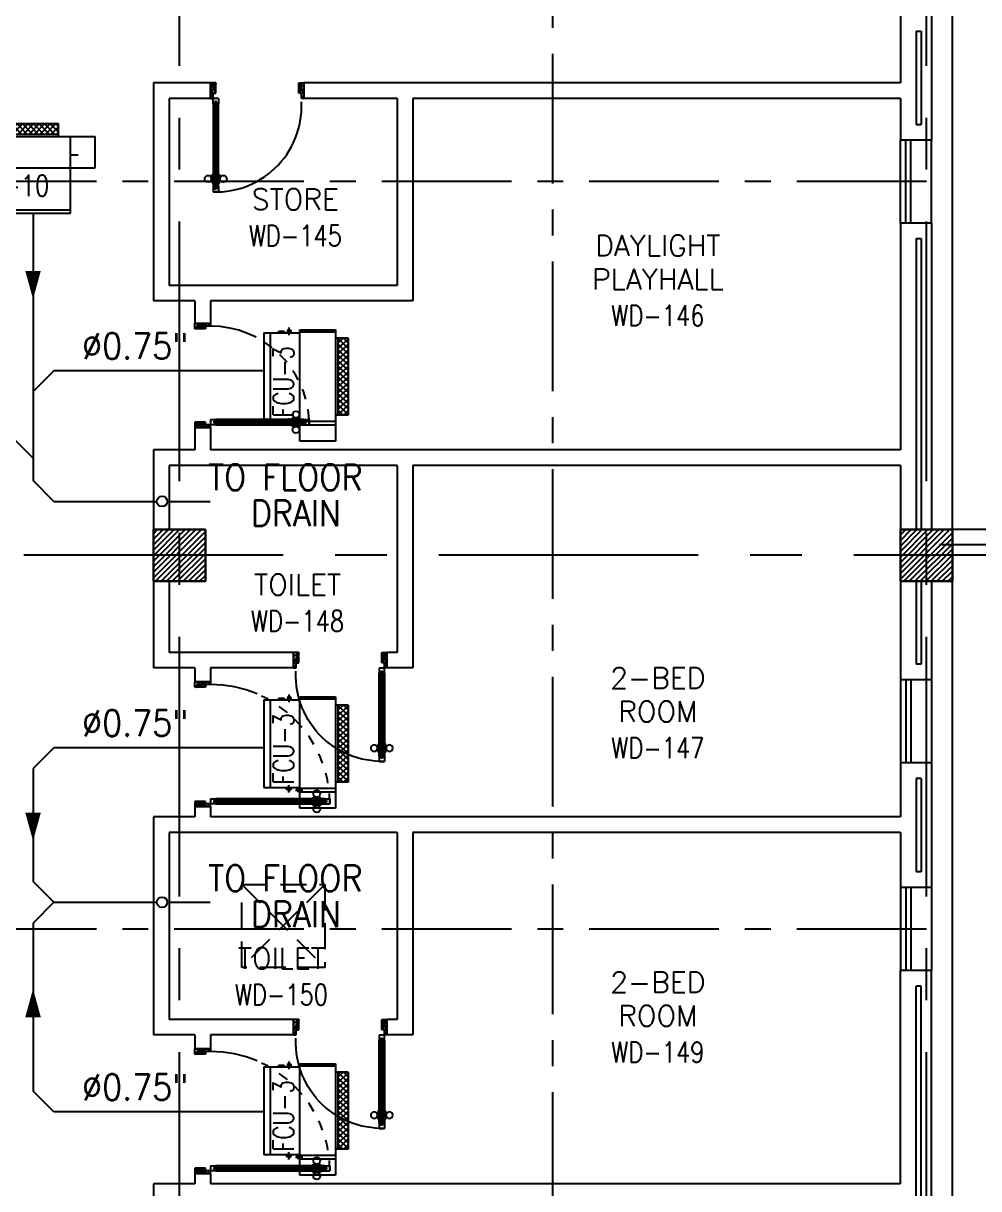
# Model space of a CAD drawing. Extents: x 417866242 to 417866469, y 43498047 to 43498124.
# Drawn here: x 417866449.66 to 417866458.86, y 43498091.91 to 43498103.13 of the extents above; entities that cross this region are included whole.
import ezdxf
from ezdxf.enums import TextEntityAlignment as Align

# ---------------------------------------------------------------- set-up
doc = ezdxf.new("R2010")
doc.units = 0
doc.header["$MEASUREMENT"] = 0
for name, pattern in [('CENTER', [2, 1.25, -0.25, 0.25, -0.25]), ('CENTERX2', [4, 2.5, -0.5, 0.5, -0.5]), ('HIDDEN', [0.375, 0.25, -0.125])]:
    doc.linetypes.add(name, pattern=pattern)
doc.layers.get('0').update_dxf_attribs({"linetype": 'CONTINUOUS'})
for name, color, linetype in [('AC-CD', 6, 'CONTINUOUS'), ('AC-TEXT', 2, 'CONTINUOUS'), ('AXES', 11, 'CENTERX2'), ('AXES1', 11, 'CENTER'), ('COL', 11, 'CONTINUOUS'), ('DOOR', 11, 'CONTINUOUS'), ('FCU', 6, 'CONTINUOUS'), ('HAT', 11, 'CONTINUOUS'), ('INSUL', 11, 'CONTINUOUS'), ('M-TEXT', 2, 'CONTINUOUS'), ('P-SOLIDWASTE', 6, 'CONTINUOUS'), ('PROJ-L', 11, 'CONTINUOUS'), ('RM-NAME', 11, 'CONTINUOUS'), ('RM-NO', 11, 'CONTINUOUS'), ('SHAFT', 11, 'CONTINUOUS'), ('WALL', 11, 'CONTINUOUS'), ('WIN', 11, 'CONTINUOUS')]:
    doc.layers.add(name, color=color, linetype=linetype)
doc.styles.add('ROMANS', font='ROMANS.shx', dxfattribs={"width": 0.6})

# ---------------------------------------------------------------- blocks, each defined once
blk = doc.blocks.new('*X76')
at = {"color": 0}
for p, q in [((253129, 162707), (253611, 163190)), ((253129, 162760), (253558, 163190)), ((253129, 162813), (253505, 163190)), ((253129, 162866), (253452, 163190)), ((253129, 162919), (253399, 163190)), ((253129, 162972), (253346, 163190)), ((253129, 163025), (253293, 163190)), ((253129, 163079), (253240, 163190)), ((253129, 163132), (253187, 163190)), ((253164, 162690), (253629, 163154)), ((253217, 162690), (253629, 163101)), ((253270, 162690), (253629, 163048)), ((253323, 162690), (253629, 162995)), ((253376, 162690), (253629, 162942)), ((253429, 162690), (253629, 162889)), ((253482, 162690), (253629, 162836)), ((253535, 162690), (253629, 162783)), ((253588, 162690), (253629, 162730))]:
    blk.add_line(p, q, dxfattribs=at)
blk = doc.blocks.new('COL50')
at = {"layer": 'COL'}
blk.add_lwpolyline([(-250, 250), (-250, -250), (250, -250), (250, 250)], close=True, dxfattribs=at)
blk = doc.blocks.new('DOOR90')
at = {"layer": 'DOOR', "color": 7, "linetype": 'ByBlock'}
for p, q in [((-150, 0), (0, 0)), ((-150, 0), (-150, -25)), ((0, -50), (-114, 0)), ((0, -50), (-40, 0)), ((0, -50), (0, 0)), ((-1000, -25), (-1050, -25)), ((-1050, -75), (-1050, -25)), ((-1050, -25), (-1050, -75)), ((-1000, -75), (-1050, -75)), ((-1000, -42), (-1020, -42)), ((-1020, -42), (-1020, -58)), ((-1000, -58), (-1020, -58)), ((-1000, -25), (-1000, -42)), ((-1000, -58), (-1000, -75)), ((-878, -18), (-968, -18)), ((-968, -25), (-968, -18)), ((-968, -75), (-968, -82)), ((-878, -82), (-968, -82)), ((-955, -9), (-890, -9)), ((-955, -18), (-955, -9)), ((-955, -18), (-890, -18)), ((-955, -82), (-890, -82)), ((-955, -82), (-955, -91)), ((-955, -91), (-890, -91)), ((-890, -18), (-890, -9)), ((-890, -82), (-890, -91)), ((-878, -25), (-878, -18)), ((-878, -75), (-878, -82)), ((-200, -25), (-150, -25)), ((-200, -42), (-200, -25)), ((-180, -42), (-200, -42)), ((-200, -58), (-180, -58)), ((-200, -75), (-200, -58)), ((-150, -75), (-200, -75)), ((-180, -58), (-180, -42)), ((-150, -25), (-100, -25)), ((-150, -75), (-150, -25)), ((-100, -25), (-100, -50)), ((0, -50), (-100, -37)), ((-100, -50), (0, -50)), ((-150, -875), (-100, -875)), ((-150, -900), (-150, -875)), ((0, -850), (-114, -900)), ((-100, -875), (-100, -850)), ((0, -850), (-100, -863)), ((-100, -850), (0, -850)), ((0, -850), (-40, -900)), ((0, -850), (0, -900)), ((-150, -900), (0, -900)), ((0, -900), (-150, -900))]:
    blk.add_line(p, q, dxfattribs=at)
at = {"layer": 'DOOR', "linetype": 'ByBlock'}
for p, q in [((-200, -25), (-1000, -25)), ((-200, -42), (-1000, -42)), ((-200, -58), (-1000, -58)), ((-1000, -75), (-200, -75))]:
    blk.add_line(p, q, dxfattribs=at)
at = {"layer": 'DOOR', "color": 7, "linetype": 'ByBlock'}
for centre in [(-923, 24), (-923, -124)]:
    blk.add_circle(centre, 32.4, dxfattribs=at)
for centre, radius, start, end in [((0, -50), 154, 161.1053, 166.2858), ((0, -50), 94.4, 148.0182, 180), ((0, -50), 134, 158.1598, 169.28), ((0, -50), 114, 154.0838, 167.3774), ((0, -50), 74.4, 137.7764, 180), ((0, -50), 54.4, 113.2074, 180), ((0, -50), 34.4, 90, 180), ((0, -50), 14.4, 90, 180), ((0, -850), 154, 193.7142, 198.8947), ((0, -850), 134, 190.72, 201.8402), ((0, -850), 94.4, 180, 211.9818), ((0, -850), 74.4, 180, 222.2236), ((0, -850), 54.4, 180, 246.7926), ((0, -850), 34.4, 180, 270), ((0, -850), 14.4, 180, 270)]:
    blk.add_arc(centre, radius, start, end, dxfattribs=at)
at = {"layer": 'DOOR', "linetype": 'HIDDEN', "ltscale": 0.5}
blk.add_arc((-222, -50), 828, 178.2701, 275.003, dxfattribs=at)
blk = doc.blocks.new('DOOR-10')
at = {"layer": 'DOOR', "color": 0, "linetype": 'ByBlock'}
for p, q in [((-76, 1018), (-83, 1018)), ((-83, 928), (-83, 1018)), ((-26, 1100), (-76, 1100)), ((-76, 1100), (-26, 1100)), ((-76, 1050), (-76, 1100)), ((-59, 1050), (-76, 1050)), ((-43, 1070), (-59, 1070)), ((-59, 1050), (-59, 1070)), ((-43, 1050), (-43, 1070)), ((-26, 1050), (-43, 1050)), ((-26, 1050), (-26, 1100)), ((-26, 1018), (-18, 1018)), ((-18, 928), (-18, 1018)), ((-83, 1005), (-92, 1005)), ((-92, 1005), (-92, 940)), ((-83, 940), (-92, 940)), ((-83, 1005), (-83, 940)), ((-76, 928), (-83, 928)), ((-26, 928), (-18, 928)), ((-18, 1005), (-9, 1005)), ((-18, 1005), (-18, 940)), ((-18, 940), (-9, 940)), ((-9, 1005), (-9, 940)), ((-1001, 0), (-1001, 150)), ((-1001, 150), (-976, 150)), ((-1001, 150), (-1001, 0)), ((-976, 150), (-976, 100)), ((-76, 200), (-59, 200)), ((-76, 150), (-76, 200)), ((-76, 150), (-26, 150)), ((-59, 200), (-59, 180)), ((-59, 180), (-43, 180)), ((-43, 200), (-26, 200)), ((-43, 180), (-43, 200)), ((-26, 200), (-26, 150)), ((-1, 150), (-26, 150)), ((-26, 150), (-26, 100)), ((-951, 0), (-1001, 0)), ((-976, 100), (-951, 100)), ((-951, 100), (-951, 0)), ((-51, 100), (-51, 0)), ((-26, 100), (-51, 100)), ((-51, 0), (-1, 0))]:
    blk.add_line(p, q, dxfattribs=at)
at = {"layer": 'DOOR', "linetype": 'ByBlock'}
for p, q in [((-76, 1050), (-76, 200)), ((-59, 200), (-59, 1050)), ((-43, 200), (-43, 1050)), ((-26, 200), (-26, 1050))]:
    blk.add_line(p, q, dxfattribs=at)
at = {"layer": 'DOOR', "color": 9, "linetype": 'ByBlock'}
for p, q in [((-951, 0), (-1001, 114)), ((-51, 0), (-1, 114)), ((-1, 0), (-1, 150)), ((-951, 0), (-1001, 40)), ((-951, 0), (-964, 100)), ((-51, 0), (-37, 100)), ((-51, 0), (-1, 40))]:
    blk.add_line(p, q, dxfattribs=at)
at = {"layer": 'DOOR', "color": 0, "linetype": 'ByBlock'}
for centre in [(-124, 973), (23, 973)]:
    blk.add_circle(centre, 32.4, dxfattribs=at)
at = {"layer": 'DOOR', "linetype": 'HIDDEN', "ltscale": 0.5}
blk.add_arc((-23, 149), 952, 93.1482, 179.9482, dxfattribs=at)
at = {"layer": 'DOOR', "color": 9, "linetype": 'ByBlock'}
for centre, radius, start, end in [((-951, 0), 154, 103.7142, 108.8947), ((-951, 0), 134, 100.72, 111.8402), ((-51, 0), 134, 68.1598, 79.28), ((-51, 0), 154, 71.1053, 76.2858), ((-951, 0), 94.4, 90, 121.9818), ((-951, 0), 74.4, 90, 132.2236), ((-951, 0), 54.4, 90, 156.7926), ((-951, 0), 34.4, 90, 180), ((-951, 0), 14.4, 90, 180), ((-51, 0), 94.4, 58.0182, 90), ((-51, 0), 74.4, 47.7764, 90), ((-51, 0), 54.4, 23.2074, 90), ((-51, 0), 34.4, 0, 90), ((-51, 0), 14.4, 0, 90), ((-51, 0), 114, 64.0838, 77.3774)]:
    blk.add_arc(centre, radius, start, end, dxfattribs=at)
blk = doc.blocks.new('*X75')
at = {"color": 0}
for p, q in [((245929, 162720), (246399, 163190)), ((245929, 162773), (246345, 163190)), ((245929, 162826), (246292, 163190)), ((245929, 162879), (246239, 163190)), ((245929, 162932), (246186, 163190)), ((245929, 162985), (246133, 163190)), ((245929, 163038), (246080, 163190)), ((245929, 163091), (246027, 163190)), ((245929, 163144), (245974, 163190)), ((245952, 162690), (246429, 163167)), ((246005, 162690), (246429, 163114)), ((246058, 162690), (246429, 163061)), ((246111, 162690), (246429, 163008)), ((246164, 162690), (246429, 162955)), ((246217, 162690), (246429, 162902)), ((246270, 162690), (246429, 162849)), ((246323, 162690), (246429, 162796)), ((246376, 162690), (246429, 162742))]:
    blk.add_line(p, q, dxfattribs=at)
blk = doc.blocks.new('DOOR100')
at = {"layer": 'DOOR', "color": 7, "linetype": 'ByBlock'}
for p, q in [((-75, 1250), (-75, 1300)), ((-75, 1300), (-25, 1300)), ((-25, 1300), (-75, 1300)), ((-58, 1250), (-75, 1250)), ((-58, 1250), (-58, 1270)), ((-42, 1270), (-58, 1270)), ((-42, 1250), (-42, 1270)), ((-25, 1250), (-42, 1250)), ((-25, 1250), (-25, 1300)), ((-91, 1205), (-91, 1140)), ((-82, 1205), (-91, 1205)), ((-82, 1140), (-91, 1140)), ((-82, 1128), (-82, 1218)), ((-75, 1218), (-82, 1218)), ((-82, 1205), (-82, 1140)), ((-75, 1128), (-82, 1128)), ((-25, 1218), (-18, 1218)), ((-25, 1128), (-18, 1128)), ((-18, 1128), (-18, 1218)), ((-18, 1205), (-18, 1140)), ((-18, 1205), (-9, 1205)), ((-18, 1140), (-9, 1140)), ((-9, 1205), (-9, 1140)), ((-1200, 0), (-1200, 150)), ((-1200, 150), (-1175, 150)), ((-1200, 150), (-1200, 0)), ((-1150, 0), (-1200, 114)), ((-1175, 150), (-1175, 100)), ((-75, 200), (-58, 200)), ((-75, 150), (-75, 200)), ((-75, 150), (-25, 150)), ((-58, 200), (-58, 180)), ((-58, 180), (-42, 180)), ((-50, 0), (0, 114)), ((-42, 200), (-25, 200)), ((-42, 180), (-42, 200)), ((-25, 200), (-25, 150)), ((0, 150), (-25, 150)), ((-25, 150), (-25, 100)), ((0, 0), (0, 150)), ((0, 150), (0, 0)), ((-1150, 0), (-1200, 40)), ((-1150, 0), (-1200, 0)), ((-1175, 100), (-1150, 100)), ((-1150, 0), (-1163, 100)), ((-1150, 100), (-1150, 0)), ((-50, 100), (-50, 0)), ((-50, 0), (-37, 100)), ((-25, 100), (-50, 100)), ((-50, 0), (0, 40)), ((-50, 0), (0, 0))]:
    blk.add_line(p, q, dxfattribs=at)
at = {"layer": 'DOOR', "linetype": 'ByBlock'}
for p, q in [((-75, 1250), (-75, 200)), ((-58, 200), (-58, 1250)), ((-42, 200), (-42, 1250)), ((-25, 200), (-25, 1250))]:
    blk.add_line(p, q, dxfattribs=at)
at = {"layer": 'DOOR', "color": 7, "linetype": 'ByBlock'}
for centre in [(-124, 1173), (24, 1173)]:
    blk.add_circle(centre, 32.4, dxfattribs=at)
at = {"layer": 'DOOR', "linetype": 'HIDDEN', "ltscale": 0.5}
blk.add_arc((-25, 150), 1150, 90, 180, dxfattribs=at)
at = {"layer": 'DOOR', "color": 7, "linetype": 'ByBlock'}
for centre, radius, start, end in [((-1150, 0), 154, 103.7142, 108.8947), ((-1150, 0), 134, 100.72, 111.8402), ((-50, 0), 134, 68.1598, 79.28), ((-50, 0), 154, 71.1053, 76.2858), ((-1150, 0), 94.4, 90, 121.9818), ((-1150, 0), 74.4, 90, 132.2236), ((-1150, 0), 54.4, 90, 156.7926), ((-1150, 0), 34.4, 90, 180), ((-1150, 0), 14.4, 90, 180), ((-50, 0), 94.4, 58.0182, 90), ((-50, 0), 74.4, 47.7764, 90), ((-50, 0), 54.4, 23.2074, 90), ((-50, 0), 34.4, 0, 90), ((-50, 0), 14.4, 0, 90), ((-50, 0), 114, 64.0838, 77.3774)]:
    blk.add_arc(centre, radius, start, end, dxfattribs=at)
blk = doc.blocks.new('*X14')
at = {"color": 0}
for p, q in [((-750, 2538), (-672, 2616)), ((-750, 2591), (-725, 2616)), ((-660, 2516), (-750, 2606)), ((-719, 2516), (-619, 2616)), ((-607, 2516), (-707, 2616)), ((-666, 2516), (-566, 2616)), ((-554, 2516), (-654, 2616)), ((-613, 2516), (-513, 2616)), ((-501, 2516), (-601, 2616)), ((-560, 2516), (-460, 2616)), ((-448, 2516), (-548, 2616)), ((-507, 2516), (-407, 2616)), ((-394, 2516), (-494, 2616)), ((-454, 2516), (-354, 2616)), ((-341, 2516), (-441, 2616)), ((-401, 2516), (-301, 2616)), ((-288, 2516), (-388, 2616)), ((-348, 2516), (-248, 2616)), ((-235, 2516), (-335, 2616)), ((-295, 2516), (-195, 2616)), ((-182, 2516), (-282, 2616)), ((-242, 2516), (-142, 2616)), ((-129, 2516), (-229, 2616)), ((-189, 2516), (-89, 2616)), ((-76, 2516), (-176, 2616)), ((-136, 2516), (-36, 2616)), ((-23, 2516), (-123, 2616)), ((-83, 2516), (17, 2616)), ((30, 2516), (-70, 2616)), ((-30, 2516), (70, 2616)), ((83, 2516), (-17, 2616)), ((23, 2516), (123, 2616)), ((136, 2516), (36, 2616)), ((76, 2516), (176, 2616)), ((189, 2516), (89, 2616)), ((129, 2516), (215, 2601)), ((215, 2543), (142, 2616)), ((215, 2596), (195, 2616)), ((-713, 2516), (-750, 2553)), ((182, 2516), (215, 2548))]:
    blk.add_line(p, q, dxfattribs=at)
blk = doc.blocks.new('WAP16')
at = {"color": 6}
for p, q in [((-597, 0), (-597, -737)), ((-597, 0), (597, 0)), ((597, 0), (597, -737)), ((-597, -437), (597, -437)), ((-597, -737), (597, -737))]:
    blk.add_line(p, q, dxfattribs=at)
at = {"color": 3}
for p, q in [((-597, -32), (597, -32)), ((597, -437), (835, -437)), ((835, -437), (835, -737)), ((597, -562), (670, -562)), ((-482, -737), (-482, -862)), ((-482, -762), (482, -762)), ((482, -737), (482, -862)), ((597, -737), (835, -737)), ((-482, -862), (482, -862))]:
    blk.add_line(p, q, dxfattribs=at)
at = {"color": 11}
blk.add_blockref('*X14', (268, -3378), dxfattribs=at)
blk = doc.blocks.new('*X95')
at = {"color": 0}
for p, q in [((16890, -2467), (16943, -2414)), ((16890, -2520), (16990, -2420)), ((16990, -2565), (16890, -2465)), ((16990, -2512), (16892, -2414)), ((16990, -2459), (16945, -2414)), ((16890, -2573), (16990, -2473)), ((16990, -2619), (16890, -2519)), ((16890, -2626), (16990, -2526)), ((16990, -2672), (16890, -2572)), ((16890, -2679), (16990, -2579)), ((16990, -2725), (16890, -2625)), ((16890, -2732), (16990, -2632)), ((16990, -2778), (16890, -2678)), ((16890, -2785), (16990, -2685)), ((16990, -2831), (16890, -2731)), ((16890, -2838), (16990, -2738)), ((16990, -2884), (16890, -2784)), ((16890, -2891), (16990, -2791)), ((16990, -2937), (16890, -2837)), ((16890, -2944), (16990, -2844)), ((16990, -2990), (16890, -2890)), ((16890, -2997), (16990, -2897)), ((16990, -3043), (16890, -2943)), ((16890, -3050), (16990, -2950)), ((16990, -3096), (16890, -2996)), ((16890, -3103), (16990, -3003)), ((16990, -3149), (16890, -3049)), ((16944, -3155), (16890, -3102)), ((16892, -3155), (16990, -3056)), ((16945, -3155), (16990, -3109))]:
    blk.add_line(p, q, dxfattribs=at)
blk = doc.blocks.new('RM1')
at = {"layer": 'RM-NAME', "style": 'ROMANS'}
for tag, p in [('ROOMNAME1', (0, 324)), ('ROOMNAME2', (0, 0))]:
    blk.add_attdef(tag, text='', height=200, dxfattribs=at).set_placement(p, align=Align.MIDDLE)

msp = doc.modelspace()

# ---------------------------------------------------------------- linework, layer by layer
at = {"layer": 'AC-CD'}
for p, q in [((417866449.75, 43498101.305), (417866449.75, 43498098.728)), ((417866449.95, 43498099.787), (417866449.75, 43498099.587)), ((417866451.975, 43498099.787), (417866449.95, 43498099.787)), ((417866449.55, 43498099.146), (417866449.75, 43498098.946)), ((417866449.95, 43498098.528), (417866449.75, 43498098.728)), ((417866449.95, 43498098.528), (417866450.943, 43498098.528)), ((417866451.043, 43498098.528), (417866451.458, 43498098.528)), ((417866449.95, 43498096.155), (417866449.75, 43498095.955)), ((417866451.975, 43498096.155), (417866449.95, 43498096.155)), ((417866449.75, 43498095.955), (417866449.75, 43498094.867)), ((417866449.95, 43498094.667), (417866449.75, 43498094.867)), ((417866449.95, 43498094.667), (417866449.75, 43498094.467)), ((417866449.95, 43498094.667), (417866450.943, 43498094.667)), ((417866451.043, 43498094.667), (417866451.458, 43498094.667)), ((417866449.75, 43498094.467), (417866449.75, 43498092.848)), ((417866449.95, 43498092.648), (417866449.75, 43498092.848)), ((417866451.975, 43498092.648), (417866449.95, 43498092.648))]:
    msp.add_line(p, q, dxfattribs=at)
for centre in [(417866450.993, 43498098.528), (417866450.993, 43498094.667)]:
    msp.add_circle(centre, 0.05, dxfattribs=at)
at = {"layer": 'AXES'}
for p, q in [((417866451.161, 43498046.724), (417866451.161, 43498123.537)), ((417866458.361, 43498046.724), (417866458.361, 43498123.537)), ((417866468.161, 43498098.009), (417866400.121, 43498098.009))]:
    msp.add_line(p, q, dxfattribs=at)
at = {"layer": 'AXES1'}
for p, q in [((417866454.761, 43498053.589), (417866454.761, 43498112.409)), ((417866458.361, 43498101.609), (417866400.121, 43498101.609)), ((417866458.361, 43498094.409), (417866400.121, 43498094.409))]:
    msp.add_line(p, q, dxfattribs=at)
at = {"layer": 'FCU', "color": 6}
for p, q in [((417866451.975, 43498100.153), (417866451.975, 43498099.308)), ((417866451.975, 43498100.153), (417866452.321, 43498100.153)), ((417866452.321, 43498099.261), (417866452.321, 43498100.181)), ((417866452.321, 43498100.181), (417866452.664, 43498100.181)), ((417866452.664, 43498100.181), (417866452.664, 43498099.261)), ((417866451.975, 43498099.308), (417866452.321, 43498099.308)), ((417866452.664, 43498099.261), (417866452.321, 43498099.261)), ((417866452.321, 43498095.726), (417866452.321, 43498096.646)), ((417866452.321, 43498096.646), (417866452.664, 43498096.646)), ((417866452.664, 43498096.646), (417866452.664, 43498095.726)), ((417866451.975, 43498096.618), (417866451.975, 43498095.773)), ((417866451.975, 43498096.618), (417866452.321, 43498096.618)), ((417866451.975, 43498095.773), (417866452.321, 43498095.773)), ((417866452.664, 43498095.726), (417866452.321, 43498095.726)), ((417866451.975, 43498093.083), (417866451.975, 43498092.238)), ((417866451.975, 43498093.083), (417866452.321, 43498093.083)), ((417866452.321, 43498092.191), (417866452.321, 43498093.111)), ((417866452.321, 43498093.111), (417866452.664, 43498093.111)), ((417866452.664, 43498093.111), (417866452.664, 43498092.191)), ((417866451.975, 43498092.238), (417866452.321, 43498092.238)), ((417866452.664, 43498092.191), (417866452.321, 43498092.191))]:
    msp.add_line(p, q, dxfattribs=at)
at = {"layer": 'FCU', "color": 3}
for p, q in [((417866452.036, 43498100.153), (417866452.036, 43498099.308)), ((417866452.117, 43498100.168), (417866452.117, 43498100.153)), ((417866452.117, 43498100.168), (417866452.172, 43498100.168)), ((417866452.172, 43498100.168), (417866452.172, 43498100.153)), ((417866452.197, 43498100.168), (417866452.244, 43498100.168)), ((417866452.207, 43498100.183), (417866452.227, 43498100.183)), ((417866452.207, 43498100.183), (417866452.207, 43498100.153)), ((417866452.217, 43498100.203), (417866452.217, 43498100.13)), ((417866452.227, 43498100.183), (417866452.227, 43498100.153)), ((417866452.321, 43498100.161), (417866452.664, 43498100.161)), ((417866452.787, 43498100.101), (417866452.664, 43498100.101)), ((417866452.687, 43498100.101), (417866452.687, 43498099.36)), ((417866452.787, 43498100.101), (417866452.787, 43498099.36)), ((417866452.217, 43498099.258), (417866452.217, 43498099.331)), ((417866452.787, 43498099.36), (417866452.664, 43498099.36)), ((417866452.188, 43498099.293), (417866452.244, 43498099.293)), ((417866452.207, 43498099.278), (417866452.207, 43498099.308)), ((417866452.207, 43498099.278), (417866452.227, 43498099.278)), ((417866452.227, 43498099.278), (417866452.227, 43498099.308)), ((417866452.28, 43498099.283), (417866452.349, 43498099.283)), ((417866452.296, 43498099.273), (417866452.296, 43498099.293)), ((417866452.296, 43498099.293), (417866452.321, 43498099.293)), ((417866452.296, 43498099.273), (417866452.321, 43498099.273)), ((417866452.321, 43498099.3), (417866452.664, 43498099.3)), ((417866452.321, 43498099.109), (417866452.321, 43498099.261)), ((417866452.664, 43498099.261), (417866452.664, 43498099.109)), ((417866452.664, 43498099.109), (417866452.321, 43498099.109)), ((417866452.117, 43498096.633), (417866452.117, 43498096.618)), ((417866452.117, 43498096.633), (417866452.172, 43498096.633)), ((417866452.172, 43498096.633), (417866452.172, 43498096.618)), ((417866452.197, 43498096.633), (417866452.244, 43498096.633)), ((417866452.207, 43498096.648), (417866452.227, 43498096.648)), ((417866452.207, 43498096.648), (417866452.207, 43498096.618)), ((417866452.217, 43498096.668), (417866452.217, 43498096.595)), ((417866452.227, 43498096.648), (417866452.227, 43498096.618)), ((417866452.036, 43498096.618), (417866452.036, 43498095.773)), ((417866452.321, 43498096.626), (417866452.664, 43498096.626)), ((417866452.787, 43498096.566), (417866452.664, 43498096.566)), ((417866452.687, 43498096.566), (417866452.687, 43498095.825)), ((417866452.787, 43498096.566), (417866452.787, 43498095.825)), ((417866452.188, 43498095.758), (417866452.244, 43498095.758)), ((417866452.207, 43498095.743), (417866452.207, 43498095.773)), ((417866452.207, 43498095.743), (417866452.227, 43498095.743)), ((417866452.217, 43498095.723), (417866452.217, 43498095.796)), ((417866452.227, 43498095.743), (417866452.227, 43498095.773)), ((417866452.28, 43498095.748), (417866452.349, 43498095.748)), ((417866452.296, 43498095.738), (417866452.296, 43498095.758)), ((417866452.296, 43498095.758), (417866452.321, 43498095.758)), ((417866452.296, 43498095.738), (417866452.321, 43498095.738)), ((417866452.321, 43498095.765), (417866452.664, 43498095.765)), ((417866452.787, 43498095.825), (417866452.664, 43498095.825)), ((417866452.321, 43498095.574), (417866452.321, 43498095.726)), ((417866452.664, 43498095.726), (417866452.664, 43498095.574)), ((417866452.664, 43498095.574), (417866452.321, 43498095.574)), ((417866452.036, 43498093.083), (417866452.036, 43498092.238)), ((417866452.117, 43498093.098), (417866452.117, 43498093.083)), ((417866452.117, 43498093.098), (417866452.172, 43498093.098)), ((417866452.172, 43498093.098), (417866452.172, 43498093.083)), ((417866452.197, 43498093.098), (417866452.244, 43498093.098)), ((417866452.207, 43498093.113), (417866452.227, 43498093.113)), ((417866452.207, 43498093.113), (417866452.207, 43498093.083)), ((417866452.217, 43498093.133), (417866452.217, 43498093.06)), ((417866452.227, 43498093.113), (417866452.227, 43498093.083)), ((417866452.321, 43498093.091), (417866452.664, 43498093.091)), ((417866452.787, 43498093.031), (417866452.664, 43498093.031)), ((417866452.687, 43498093.031), (417866452.687, 43498092.29)), ((417866452.787, 43498093.031), (417866452.787, 43498092.29)), ((417866452.217, 43498092.188), (417866452.217, 43498092.261)), ((417866452.787, 43498092.29), (417866452.664, 43498092.29)), ((417866452.188, 43498092.223), (417866452.244, 43498092.223)), ((417866452.207, 43498092.208), (417866452.207, 43498092.238)), ((417866452.207, 43498092.208), (417866452.227, 43498092.208)), ((417866452.227, 43498092.208), (417866452.227, 43498092.238)), ((417866452.28, 43498092.213), (417866452.349, 43498092.213)), ((417866452.296, 43498092.203), (417866452.296, 43498092.223)), ((417866452.296, 43498092.223), (417866452.321, 43498092.223)), ((417866452.296, 43498092.203), (417866452.321, 43498092.203)), ((417866452.321, 43498092.23), (417866452.664, 43498092.23)), ((417866452.321, 43498092.039), (417866452.321, 43498092.191)), ((417866452.664, 43498092.191), (417866452.664, 43498092.039)), ((417866452.664, 43498092.039), (417866452.321, 43498092.039))]:
    msp.add_line(p, q, dxfattribs=at)
at = {"layer": 'INSUL'}
for p, q in [((417866458.261, 43498103.058), (417866458.261, 43498102.159)), ((417866458.261, 43498103.058), (417866458.311, 43498103.058)), ((417866458.311, 43498103.058), (417866458.311, 43498102.159)), ((417866458.261, 43498102.159), (417866458.311, 43498102.159)), ((417866458.261, 43498101.059), (417866458.311, 43498101.059)), ((417866458.261, 43498101.059), (417866458.261, 43498098.259)), ((417866458.311, 43498101.059), (417866458.311, 43498098.259)), ((417866458.261, 43498097.759), (417866458.261, 43498096.959)), ((417866458.311, 43498097.759), (417866458.311, 43498096.959)), ((417866458.311, 43498096.959), (417866458.261, 43498096.959)), ((417866458.311, 43498095.859), (417866458.261, 43498095.859)), ((417866458.261, 43498095.859), (417866458.261, 43498094.959)), ((417866458.311, 43498095.859), (417866458.311, 43498094.959)), ((417866458.311, 43498094.959), (417866458.261, 43498094.959)), ((417866458.311, 43498093.859), (417866458.261, 43498093.859)), ((417866458.261, 43498091.059), (417866458.261, 43498093.859)), ((417866458.311, 43498091.059), (417866458.311, 43498093.859))]:
    msp.add_line(p, q, dxfattribs=at)
at = {"layer": 'P-SOLIDWASTE'}
for points in [[(417866449.75, 43498100.476, 0, 0.15, 0), (417866449.75, 43498100.749, 0.15, 0.15, 0)], [(417866451.684, 43498098.528, 0, 0.15, 0), (417866451.411, 43498098.528, 0.15, 0.15, 0)], [(417866449.75, 43498095.258, 0, 0.15, 0), (417866449.75, 43498095.53, 0.15, 0.15, 0)], [(417866451.684, 43498094.667, 0, 0.15, 0), (417866451.411, 43498094.667, 0.15, 0.15, 0)], [(417866449.75, 43498093.833, 0, 0.15, 0), (417866449.75, 43498093.56, 0.15, 0.15, 0)]]:
    msp.add_lwpolyline(points, format="xyseb", dxfattribs=at)
at = {"layer": 'PROJ-L'}
for p, q in [((417866458.611, 43498098.259), (417866458.611, 43498104.959)), ((417866458.611, 43498091.059), (417866458.611, 43498097.759))]:
    msp.add_line(p, q, dxfattribs=at)
at = {"layer": 'PROJ-L', "linetype": 'Continuous'}
for p, q in [((417866460.637, 43498098.259), (417866458.487, 43498098.259)), ((417866460.487, 43498098.109), (417866458.487, 43498098.109))]:
    msp.add_line(p, q, dxfattribs=at)
at = {"layer": 'SHAFT', "linetype": 'HIDDEN'}
for p, q in [((417866451.761, 43498094.839), (417866452.561, 43498094.039)), ((417866452.561, 43498094.839), (417866451.761, 43498094.039))]:
    msp.add_line(p, q, dxfattribs=at)
msp.add_lwpolyline([(417866451.761, 43498094.839), (417866452.561, 43498094.839), (417866452.561, 43498094.039), (417866451.761, 43498094.039)], close=True, dxfattribs=at)
at = {"layer": 'WALL'}
for p, q in [((417866458.111, 43498103.208), (417866458.111, 43498102.559)), ((417866458.411, 43498103.208), (417866458.411, 43498102.009)), ((417866451.461, 43498102.559), (417866450.911, 43498102.559)), ((417866458.111, 43498102.559), (417866452.361, 43498102.559)), ((417866451.461, 43498102.409), (417866451.061, 43498102.409)), ((417866453.261, 43498102.409), (417866452.361, 43498102.409)), ((417866458.111, 43498102.409), (417866453.411, 43498102.409)), ((417866458.111, 43498102.409), (417866458.111, 43498102.009)), ((417866458.411, 43498102.009), (417866458.111, 43498102.009)), ((417866458.411, 43498101.209), (417866458.111, 43498101.209)), ((417866458.361, 43498101.209), (417866458.111, 43498101.209)), ((417866458.411, 43498101.209), (417866458.111, 43498101.209)), ((417866458.111, 43498101.209), (417866458.111, 43498099.024)), ((417866458.411, 43498101.209), (417866458.311, 43498101.209)), ((417866458.411, 43498101.209), (417866458.361, 43498101.209)), ((417866458.411, 43498101.209), (417866458.411, 43498098.259)), ((417866453.261, 43498100.609), (417866451.061, 43498100.609)), ((417866451.311, 43498100.459), (417866450.911, 43498100.459)), ((417866453.411, 43498100.459), (417866451.461, 43498100.459)), ((417866451.311, 43498099.024), (417866450.911, 43498099.024)), ((417866458.111, 43498099.024), (417866451.461, 43498099.024)), ((417866453.261, 43498098.874), (417866451.061, 43498098.874)), ((417866458.111, 43498098.874), (417866453.411, 43498098.874)), ((417866458.111, 43498098.874), (417866458.111, 43498098.259)), ((417866458.111, 43498097.759), (417866458.111, 43498096.809)), ((417866458.411, 43498097.759), (417866458.411, 43498096.809)), ((417866452.261, 43498097.074), (417866451.061, 43498097.074)), ((417866453.261, 43498097.074), (417866453.161, 43498097.074)), ((417866451.311, 43498096.924), (417866450.911, 43498096.924)), ((417866452.261, 43498096.924), (417866451.461, 43498096.924)), ((417866453.411, 43498096.924), (417866453.161, 43498096.924)), ((417866458.411, 43498096.809), (417866458.111, 43498096.809)), ((417866458.111, 43498096.009), (417866458.111, 43498095.489)), ((417866458.411, 43498096.009), (417866458.111, 43498096.009)), ((417866458.411, 43498096.009), (417866458.411, 43498094.809)), ((417866451.311, 43498095.489), (417866450.911, 43498095.489)), ((417866458.111, 43498095.489), (417866451.461, 43498095.489)), ((417866453.261, 43498095.339), (417866451.061, 43498095.339)), ((417866458.111, 43498095.339), (417866453.411, 43498095.339)), ((417866458.111, 43498095.339), (417866458.111, 43498094.809)), ((417866458.411, 43498094.809), (417866458.111, 43498094.809)), ((417866458.411, 43498094.009), (417866458.111, 43498094.009)), ((417866458.111, 43498091.954), (417866458.111, 43498094.009)), ((417866458.411, 43498091.059), (417866458.411, 43498094.009)), ((417866452.261, 43498093.539), (417866451.061, 43498093.539)), ((417866453.261, 43498093.539), (417866453.161, 43498093.539)), ((417866451.311, 43498093.389), (417866450.911, 43498093.389)), ((417866452.261, 43498093.389), (417866451.461, 43498093.389)), ((417866453.411, 43498093.389), (417866453.161, 43498093.389)), ((417866451.311, 43498091.954), (417866450.911, 43498091.954)), ((417866458.111, 43498091.954), (417866451.461, 43498091.954))]:
    msp.add_line(p, q, dxfattribs=at)
at = {"layer": 'WALL', "linetype": 'ByBlock'}
for p, q in [((417866450.911, 43498102.559), (417866450.911, 43498100.459)), ((417866451.461, 43498102.559), (417866451.461, 43498102.409)), ((417866452.361, 43498102.559), (417866452.361, 43498102.409)), ((417866451.061, 43498102.409), (417866451.061, 43498100.609)), ((417866453.261, 43498102.409), (417866453.261, 43498100.609)), ((417866453.411, 43498102.409), (417866453.411, 43498100.459)), ((417866451.311, 43498100.459), (417866451.311, 43498100.241)), ((417866451.461, 43498100.459), (417866451.461, 43498100.241)), ((417866451.311, 43498100.241), (417866451.461, 43498100.241)), ((417866451.311, 43498099.241), (417866451.461, 43498099.241)), ((417866451.311, 43498099.241), (417866451.311, 43498099.024)), ((417866451.461, 43498099.241), (417866451.461, 43498099.024)), ((417866450.911, 43498099.024), (417866450.911, 43498096.924)), ((417866451.061, 43498098.874), (417866451.061, 43498098.259)), ((417866453.261, 43498098.874), (417866453.261, 43498097.074)), ((417866453.411, 43498098.874), (417866453.411, 43498096.924)), ((417866451.061, 43498097.759), (417866451.061, 43498097.074)), ((417866452.261, 43498097.074), (417866452.261, 43498096.924)), ((417866453.161, 43498097.074), (417866453.161, 43498096.924)), ((417866451.311, 43498096.924), (417866451.311, 43498096.789)), ((417866451.461, 43498096.924), (417866451.461, 43498096.789)), ((417866451.311, 43498096.789), (417866451.461, 43498096.789)), ((417866451.311, 43498095.589), (417866451.311, 43498095.489)), ((417866451.311, 43498095.589), (417866451.461, 43498095.589)), ((417866451.461, 43498095.589), (417866451.461, 43498095.489)), ((417866450.911, 43498095.489), (417866450.911, 43498093.389)), ((417866451.061, 43498095.339), (417866451.061, 43498093.539)), ((417866453.261, 43498095.339), (417866453.261, 43498093.539)), ((417866453.411, 43498095.339), (417866453.411, 43498093.389)), ((417866452.261, 43498093.539), (417866452.261, 43498093.389)), ((417866453.161, 43498093.539), (417866453.161, 43498093.389)), ((417866451.311, 43498093.389), (417866451.311, 43498093.254)), ((417866451.461, 43498093.389), (417866451.461, 43498093.254)), ((417866451.311, 43498093.254), (417866451.461, 43498093.254)), ((417866451.311, 43498092.054), (417866451.311, 43498091.954)), ((417866451.311, 43498092.054), (417866451.461, 43498092.054)), ((417866451.461, 43498092.054), (417866451.461, 43498091.954)), ((417866450.911, 43498091.954), (417866450.911, 43498091.059))]:
    msp.add_line(p, q, dxfattribs=at)
at = {"layer": 'WALL', "linetype": 'ByBlock', "ltscale": 0.3}
for points in [[(417866451.411, 43498098.259), (417866450.911, 43498098.259), (417866450.911, 43498097.759), (417866451.411, 43498097.759)], [(417866458.611, 43498098.259), (417866458.111, 43498098.259), (417866458.111, 43498097.759), (417866458.611, 43498097.759)]]:
    msp.add_lwpolyline(points, close=True, dxfattribs=at)
at = {"layer": 'WIN'}
for p, q in [((417866458.111, 43498102.007), (417866458.111, 43498102.009)), ((417866458.111, 43498101.209), (417866458.111, 43498102.009)), ((417866458.161, 43498101.209), (417866458.161, 43498102.009)), ((417866458.161, 43498101.209), (417866458.161, 43498102.009)), ((417866458.211, 43498101.209), (417866458.211, 43498102.009)), ((417866458.411, 43498102.007), (417866458.411, 43498102.009)), ((417866458.411, 43498101.209), (417866458.411, 43498102.009)), ((417866458.111, 43498101.209), (417866458.111, 43498101.209)), ((417866458.361, 43498101.209), (417866458.361, 43498101.209)), ((417866458.411, 43498101.209), (417866458.411, 43498101.209)), ((417866458.111, 43498096.809), (417866458.111, 43498096.009)), ((417866458.161, 43498096.809), (417866458.161, 43498096.009)), ((417866458.211, 43498096.809), (417866458.211, 43498096.009)), ((417866458.411, 43498096.809), (417866458.411, 43498096.009)), ((417866458.111, 43498094.809), (417866458.111, 43498094.009)), ((417866458.161, 43498094.809), (417866458.161, 43498094.009)), ((417866458.211, 43498094.809), (417866458.211, 43498094.009)), ((417866458.411, 43498094.809), (417866458.411, 43498094.009))]:
    msp.add_line(p, q, dxfattribs=at)

# ---------------------------------------------------------------- block references
at = {"layer": 'COL', "xscale": -0.0009999871253967285, "yscale": 0.001000002026557922, "zscale": 0.001}
for p in [(417866451.161, 43498098.009), (417866458.361, 43498098.009)]:
    msp.add_blockref('COL50', p, dxfattribs=at)
at = {"layer": 'DOOR', "color": 0, "linetype": 'ByBlock', "yscale": 0.001000002026557922, "zscale": 0.001}
for name, p, xscale, rotation in [('DOOR90', (417866451.461, 43498102.559), 0.001000002026557922, 90), ('DOOR90', (417866453.161, 43498097.074), -0.001000002026557922, 270), ('DOOR100', (417866451.311, 43498095.589), 0.001000002026557922, 270), ('DOOR90', (417866453.161, 43498093.539), -0.001000002026557922, 270), ('DOOR100', (417866451.311, 43498092.054), 0.001000002026557922, 270)]:
    msp.add_blockref(name, p, dxfattribs=dict(at, xscale=xscale, rotation=rotation))
at = {"layer": 'DOOR', "color": 0, "linetype": 'ByBlock', "ltscale": 0.3, "xscale": 0.001000002026557922, "yscale": 0.001000002026557922, "zscale": 0.001, "rotation": 270}
msp.add_blockref('DOOR-10', (417866451.311, 43498099.241), dxfattribs=at)
at = {"layer": 'FCU', "linetype": 'ByBlock', "xscale": -0.0009999871253967285, "yscale": 0.001000002026557922, "zscale": 0.001, "rotation": 180}
msp.add_blockref('WAP16', (417866449.514, 43498101.305), dxfattribs=at)
at = {"layer": 'FCU', "color": 11, "extrusion": (0, 0, -1), "xscale": 0.0009999871253967285, "yscale": 0.001000002026557922, "zscale": -0.001, "rotation": 180}
for p in [(-417866435.796, 43498096.946), (-417866435.796, 43498093.411), (-417866435.796, 43498089.876)]:
    msp.add_blockref('*X95', p, dxfattribs=at)
at = {"layer": 'HAT', "xscale": 0.0009999871253967285, "yscale": 0.001000002026557922, "zscale": 0.001}
for name in ['*X75', '*X76']:
    msp.add_blockref(name, (417866204.982, 43497935.069), dxfattribs=at)
at = {"layer": 'RM-NAME'}
ref = msp.add_blockref('RM1', (417866452.278, 43498101.438), dxfattribs=dict(at, xscale=-0.0009999871253967285, yscale=0.001000002026557922, zscale=0.001))
ref.add_attrib('ROOMNO', 'WD-145', dxfattribs={"layer": 'RM-NO', "height": 0.2, "style": 'ROMANS', "width": 0.8}).set_placement((417866452.278, 43498101.088), align=Align.MIDDLE)
ref.add_attrib('ROOMNAME2', 'STORE', dxfattribs={"height": 0.2, "style": 'ROMANS'}).set_placement((417866452.278, 43498101.438), align=Align.MIDDLE)
ref = msp.add_blockref('RM1', (417866455.772, 43498100.668), dxfattribs=dict(at, xscale=0.0009999871253967285, yscale=0.001000002026557922, zscale=0.001))
ref.add_attrib('ROOMNO', 'WD-146', dxfattribs={"layer": 'RM-NO', "height": 0.2, "style": 'ROMANS', "width": 0.8}).set_placement((417866455.772, 43498100.318), align=Align.MIDDLE)
ref.add_attrib('ROOMNAME2', 'PLAYHALL', dxfattribs={"height": 0.2, "style": 'ROMANS'}).set_placement((417866455.772, 43498100.668), align=Align.MIDDLE)
ref.add_attrib('ROOMNAME1', 'DAYLIGHT', dxfattribs={"height": 0.2, "style": 'ROMANS'}).set_placement((417866455.772, 43498100.992), align=Align.MIDDLE)
ref = msp.add_blockref('RM1', (417866452.299, 43498097.726), dxfattribs=dict(at, xscale=-0.0009999871253967285, yscale=0.001000002026557922, zscale=0.001))
ref.add_attrib('ROOMNO', 'WD-148', dxfattribs={"layer": 'RM-NO', "height": 0.2, "style": 'ROMANS', "width": 0.8}).set_placement((417866452.299, 43498097.376), align=Align.MIDDLE)
ref.add_attrib('ROOMNAME2', 'TOILET', dxfattribs={"height": 0.2, "style": 'ROMANS'}).set_placement((417866452.299, 43498097.726), align=Align.MIDDLE)
ref = msp.add_blockref('RM1', (417866455.772, 43498096.504), dxfattribs=dict(at, xscale=0.0009999871253967285, yscale=0.001000002026557922, zscale=0.001))
ref.add_attrib('ROOMNO', 'WD-147', dxfattribs={"layer": 'RM-NO', "height": 0.2, "style": 'ROMANS', "width": 0.8}).set_placement((417866455.772, 43498096.154), align=Align.MIDDLE)
ref.add_attrib('ROOMNAME2', 'ROOM', dxfattribs={"height": 0.2, "style": 'ROMANS'}).set_placement((417866455.772, 43498096.504), align=Align.MIDDLE)
ref.add_attrib('ROOMNAME1', '2-BED', dxfattribs={"height": 0.2, "style": 'ROMANS'}).set_placement((417866455.772, 43498096.827), align=Align.MIDDLE)
ref = msp.add_blockref('RM1', (417866452.144, 43498094.127), dxfattribs=dict(at, xscale=-0.0009999871253967285, yscale=0.001000002026557922, zscale=0.001))
ref.add_attrib('ROOMNO', 'WD-150', dxfattribs={"layer": 'RM-NO', "height": 0.2, "style": 'ROMANS', "width": 0.8}).set_placement((417866452.144, 43498093.777), align=Align.MIDDLE)
ref.add_attrib('ROOMNAME2', 'TOILET', dxfattribs={"height": 0.2, "style": 'ROMANS'}).set_placement((417866452.144, 43498094.127), align=Align.MIDDLE)
ref = msp.add_blockref('RM1', (417866455.772, 43498093.573), dxfattribs=dict(at, xscale=0.0009999871253967285, yscale=0.001000002026557922, zscale=0.001))
ref.add_attrib('ROOMNO', 'WD-149', dxfattribs={"layer": 'RM-NO', "height": 0.2, "style": 'ROMANS', "width": 0.8}).set_placement((417866455.772, 43498093.223), align=Align.MIDDLE)
ref.add_attrib('ROOMNAME2', 'ROOM', dxfattribs={"height": 0.2, "style": 'ROMANS'}).set_placement((417866455.772, 43498093.573), align=Align.MIDDLE)
ref.add_attrib('ROOMNAME1', '2-BED', dxfattribs={"height": 0.2, "style": 'ROMANS'}).set_placement((417866455.772, 43498093.897), align=Align.MIDDLE)

# ---------------------------------------------------------------- texts
at = {"layer": 'AC-TEXT', "style": 'ROMANS', "width": 0.9}
for p in [(417866450.657, 43498100.025), (417866450.657, 43498096.393), (417866450.657, 43498092.886)]:
    msp.add_text(' %%c0.75"', height=0.25, dxfattribs=at).set_placement(p, align=Align.MIDDLE)
for s, p in [('TO FLOOR ', (417866451.439, 43498098.635)), ('DRAIN', (417866451.849, 43498098.289)), ('TO FLOOR ', (417866451.439, 43498094.774)), ('DRAIN', (417866451.849, 43498094.428))]:
    msp.add_text(s, height=0.25, dxfattribs=at).set_placement(p)
at = {"layer": 'M-TEXT', "linetype": 'ByBlock', "style": 'ROMANS', "width": 0.8}
msp.add_text('FCU-10', height=0.2, dxfattribs=at).set_placement((417866449.035, 43498101.469))
at = {"layer": 'M-TEXT', "style": 'ROMANS', "width": 0.75}
for p in [(417866452.265, 43498099.337), (417866452.265, 43498095.802), (417866452.265, 43498092.267)]:
    msp.add_text('FCU-3', height=0.2, rotation=90, dxfattribs=at).set_placement(p)

doc.saveas('drawing.dxf')
